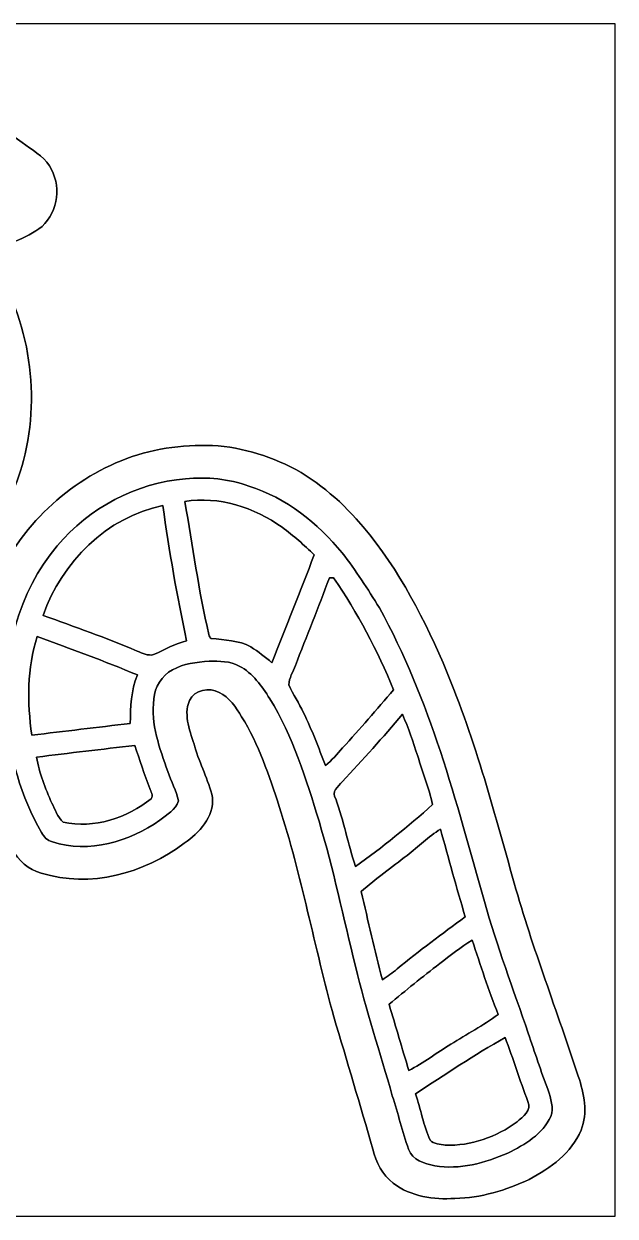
# Model space of a CAD drawing. Header units: centimetres. Extents: x -16.8 to 16.8, y -16.7 to 16.7.
# Drawn here: x 0.24 to 16.77, y -16.67 to 16.67 of the extents above; entities that cross this region are included whole.
import ezdxf

# ---------------------------------------------------------------- set-up
doc = ezdxf.new("R2010")
doc.units = ezdxf.units.CM
doc.header["$MEASUREMENT"] = 0
doc.layers.add('Layer 1', color=7, linetype='Continuous')

msp = doc.modelspace()

# ---------------------------------------------------------------- linework, layer by layer
at = {"layer": 'Layer 1', "color": 7}
for points, knots in [([(-16.77458, 16.66875), (-16.77458, 16.66875), (16.77458, 16.66875), (16.77458, 16.66875), (16.77458, 16.66875), (16.77458, 16.66875), (16.77458, -16.66875), (16.77458, -16.66875), (16.77458, -16.66875), (16.77458, -16.66875), (-16.77458, -16.66875), (-16.77458, -16.66875), (-16.77458, -16.66875), (-16.77458, -16.66875), (-16.77458, 16.66875), (-16.77458, 16.66875), (-16.77458, 16.66875), (-16.77458, 16.66875), (-16.77458, 16.66875), (-16.77458, 16.66875)], [0, 0, 0, 0, 0.16666667, 0.16666667, 0.16666667, 0.16666667, 0.33333333, 0.33333333, 0.33333333, 0.33333333, 0.5, 0.5, 0.5, 0.5, 0.66666667, 0.66666667, 0.66666667, 0.66666667, 1, 1, 1, 1]), ([(-5.05848, 15.00928), (-5.25039, 14.51046), (-5.19783, 13.96365), (-5.32977, 13.45036), (-5.32977, 13.45036), (-6.42761, 13.75339), (-7.59143, 13.78797), (-8.70938, 13.5763), (-8.70938, 13.5763), (-10.65742, 13.23411), (-12.43612, 12.08899), (-13.59994, 10.4962), (-13.59994, 10.4962), (-14.9539, 8.62683), (-15.31514, 6.09282), (-14.57219, 3.9116), (-14.57219, 3.9116), (-14.37146, 3.32669), (-14.06313, 2.78836), (-13.75375, 2.25637), (-13.75375, 2.25637), (-14.22047, 2.04117), (-14.72001, 1.88877), (-15.15286, 1.60584), (-15.15286, 1.60584), (-15.80339, 1.1243), (-15.82208, 0.02752), (-15.18144, -0.47096), (-15.18144, -0.47096), (-14.16614, -1.21109), (-13.12298, -1.91311), (-12.10557, -2.65077), (-12.10557, -2.65077), (-11.69176, -2.93017), (-11.27689, -3.31576), (-10.74244, -3.28859), (-10.74244, -3.28859), (-10.04852, -3.32528), (-9.40329, -2.74779), (-9.32991, -2.06481), (-9.32991, -2.06481), (-9.28723, -1.68875), (-9.24701, -1.31304), (-9.20362, -0.93733), (-9.20362, -0.93733), (-8.44585, -1.09255), (-7.67539, -1.22484), (-6.89786, -1.17087), (-6.89786, -1.17087), (-5.54002, -1.13065), (-4.19241, -0.72214), (-3.05223, 0.0187), (-3.05223, 0.0187), (-2.12196, 0.57714), (-1.36596, 1.38642), (-0.76835, 2.28459), (-0.76835, 2.28459), (-0.31962, 2.94958), (0.01482, 3.689), (0.22754, 4.46193), (0.22754, 4.46193), (0.74013, 6.41138), (0.34996, 8.56791), (-0.77188, 10.23726), (-0.77188, 10.23726), (-0.27905, 10.51877), (0.29422, 10.64578), (0.74436, 11.00349), (0.74436, 11.00349), (1.20015, 11.42471), (1.29152, 12.17895), (0.95109, 12.69718), (0.95109, 12.69718), (0.76376, 12.98187), (0.46143, 13.15332), (0.19191, 13.35017), (0.19191, 13.35017), (-0.88724, 14.0903), (-1.9364, 14.87452), (-3.02648, 15.59877), (-3.02648, 15.59877), (-3.69958, 16.03904), (-4.73816, 15.7607), (-5.05848, 15.00928), (-5.05848, 15.00928), (-5.05848, 15.00928), (-5.05848, 15.00928), (-5.05848, 15.00928)], [0, 0, 0, 0, 0.04347826, 0.04347826, 0.04347826, 0.04347826, 0.08695652, 0.08695652, 0.08695652, 0.08695652, 0.13043478, 0.13043478, 0.13043478, 0.13043478, 0.17391304, 0.17391304, 0.17391304, 0.17391304, 0.2173913, 0.2173913, 0.2173913, 0.2173913, 0.26086957, 0.26086957, 0.26086957, 0.26086957, 0.30434783, 0.30434783, 0.30434783, 0.30434783, 0.34782609, 0.34782609, 0.34782609, 0.34782609, 0.39130435, 0.39130435, 0.39130435, 0.39130435, 0.43478261, 0.43478261, 0.43478261, 0.43478261, 0.47826087, 0.47826087, 0.47826087, 0.47826087, 0.52173913, 0.52173913, 0.52173913, 0.52173913, 0.56521739, 0.56521739, 0.56521739, 0.56521739, 0.60869565, 0.60869565, 0.60869565, 0.60869565, 0.65217391, 0.65217391, 0.65217391, 0.65217391, 0.69565217, 0.69565217, 0.69565217, 0.69565217, 0.73913043, 0.73913043, 0.73913043, 0.73913043, 0.7826087, 0.7826087, 0.7826087, 0.7826087, 0.82608696, 0.82608696, 0.82608696, 0.82608696, 0.86956522, 0.86956522, 0.86956522, 0.86956522, 0.91304348, 0.91304348, 0.91304348, 0.91304348, 1, 1, 1, 1]), ([(4.86622, 4.86728), (3.11467, 4.80413), (1.46121, 3.87279), (0.35983, 2.53259), (0.35983, 2.53259), (-0.71332, 1.2252), (-1.23613, -0.48754), (-1.18604, -2.16958), (-1.18604, -2.16958), (-1.19839, -3.6449), (-0.83114, -5.12551), (-0.08996, -6.40397), (-0.08996, -6.40397), (0.08079, -6.7183), (0.36689, -6.99064), (0.72214, -7.07496), (0.72214, -7.07496), (2.08844, -7.51029), (3.60257, -7.08448), (4.72299, -6.24205), (4.72299, -6.24205), (5.14244, -5.95171), (5.55766, -5.50898), (5.51321, -4.96147), (5.51321, -4.96147), (5.40209, -4.47322), (5.15726, -4.02978), (5.01932, -3.5493), (5.01932, -3.5493), (4.89726, -3.13725), (4.69159, -2.68005), (4.86551, -2.25319), (4.86551, -2.25319), (5.01156, -1.95298), (5.41867, -1.86902), (5.69877, -2.026), (5.69877, -2.026), (5.98911, -2.15865), (6.16268, -2.4451), (6.32813, -2.70334), (6.32813, -2.70334), (6.80932, -3.47945), (7.09683, -4.35116), (7.37905, -5.21335), (7.37905, -5.21335), (8.00488, -7.1434), (8.36295, -9.14541), (8.90729, -11.09733), (8.90729, -11.09733), (9.27206, -12.33135), (9.64177, -13.5636), (9.99913, -14.79973), (9.99913, -14.79973), (10.09403, -15.15992), (10.26407, -15.52011), (10.57028, -15.74765), (10.57028, -15.74765), (11.0557, -16.12441), (11.69917, -16.20802), (12.29501, -16.17451), (12.29501, -16.17451), (13.01926, -16.16322), (13.71953, -15.93779), (14.37393, -15.64217), (14.37393, -15.64217), (14.96307, -15.32361), (15.55256, -14.90592), (15.81961, -14.26563), (15.81961, -14.26563), (16.02458, -13.77738), (15.90393, -13.23799), (15.74377, -12.7568), (15.74377, -12.7568), (15.15745, -10.95304), (14.46565, -9.18281), (13.94919, -7.35647), (13.94919, -7.35647), (13.37592, -5.27614), (12.80548, -3.18558), (11.96164, -1.19521), (11.96164, -1.19521), (11.33475, 0.24412), (10.58474, 1.65312), (9.53417, 2.83139), (9.53417, 2.83139), (8.92881, 3.49074), (8.21831, 4.07035), (7.39069, 4.42666), (7.39069, 4.42666), (6.59871, 4.76356), (5.72841, 4.94206), (4.86622, 4.86728)], [0, 0, 0, 0, 0.04166667, 0.04166667, 0.04166667, 0.04166667, 0.08333333, 0.08333333, 0.08333333, 0.08333333, 0.125, 0.125, 0.125, 0.125, 0.16666667, 0.16666667, 0.16666667, 0.16666667, 0.20833333, 0.20833333, 0.20833333, 0.20833333, 0.25, 0.25, 0.25, 0.25, 0.29166667, 0.29166667, 0.29166667, 0.29166667, 0.33333333, 0.33333333, 0.33333333, 0.33333333, 0.375, 0.375, 0.375, 0.375, 0.41666667, 0.41666667, 0.41666667, 0.41666667, 0.45833333, 0.45833333, 0.45833333, 0.45833333, 0.5, 0.5, 0.5, 0.5, 0.54166667, 0.54166667, 0.54166667, 0.54166667, 0.58333333, 0.58333333, 0.58333333, 0.58333333, 0.625, 0.625, 0.625, 0.625, 0.66666667, 0.66666667, 0.66666667, 0.66666667, 0.70833333, 0.70833333, 0.70833333, 0.70833333, 0.75, 0.75, 0.75, 0.75, 0.79166667, 0.79166667, 0.79166667, 0.79166667, 0.83333333, 0.83333333, 0.83333333, 0.83333333, 0.875, 0.875, 0.875, 0.875, 0.91666667, 0.91666667, 0.91666667, 0.91666667, 1, 1, 1, 1]), ([(4.76038, 3.94935), (5.35799, 4.00756), (5.96582, 3.94406), (6.53274, 3.74403), (6.53274, 3.74403), (7.57308, 3.41771), (8.45467, 2.70651), (9.14082, 1.87396), (9.14082, 1.87396), (9.52006, 1.38501), (9.86049, 0.86642), (10.18011, 0.3369), (10.18011, 0.3369), (11.59933, -2.22144), (12.32923, -5.07647), (13.11769, -7.87188), (13.11769, -7.87188), (13.4687, -9.11789), (13.92696, -10.32827), (14.34042, -11.55347), (14.34042, -11.55347), (14.53233, -12.08229), (14.69249, -12.62204), (14.90027, -13.14521), (14.90027, -13.14521), (14.96942, -13.37804), (15.06608, -13.64015), (14.97401, -13.87934), (14.97401, -13.87934), (14.74576, -14.37922), (14.25011, -14.67273), (13.77562, -14.9031), (13.77562, -14.9031), (13.13568, -15.18144), (12.43083, -15.37723), (11.7288, -15.26258), (11.7288, -15.26258), (11.44658, -15.20049), (11.10051, -15.10594), (10.99644, -14.79691), (10.99644, -14.79691), (10.81617, -14.30902), (10.7061, -13.79926), (10.54206, -13.30607), (10.54206, -13.30607), (10.20269, -12.09675), (9.80193, -10.90436), (9.51265, -9.68163), (9.51265, -9.68163), (9.17116, -8.32944), (8.89564, -6.95995), (8.49136, -5.62398), (8.49136, -5.62398), (8.13435, -4.44747), (7.76464, -3.25438), (7.11447, -2.20028), (7.11447, -2.20028), (6.89046, -1.84891), (6.63963, -1.48766), (6.26251, -1.28729), (6.26251, -1.28729), (6.00604, -1.14476), (5.69983, -1.15182), (5.41655, -1.1497), (5.41655, -1.1497), (5.06871, -1.18745), (4.70041, -1.20897), (4.3942, -1.397), (4.3942, -1.397), (4.09328, -1.55222), (3.89784, -1.87431), (3.87279, -2.20874), (3.87279, -2.20874), (3.77896, -2.91253), (4.03437, -3.58775), (4.26297, -4.23898), (4.26297, -4.23898), (4.35998, -4.51309), (4.49721, -4.77449), (4.56389, -5.05883), (4.56389, -5.05883), (4.48769, -5.31107), (4.23122, -5.43877), (4.04001, -5.594), (4.04001, -5.594), (3.1877, -6.20183), (2.05775, -6.52992), (1.03399, -6.20289), (1.03399, -6.20289), (0.89606, -6.16973), (0.79516, -6.06213), (0.7306, -5.94007), (0.7306, -5.94007), (0.15028, -4.94665), (-0.16757, -3.81), (-0.23671, -2.66383), (-0.23671, -2.66383), (-0.37183, -0.98884), (0.07267, 0.77611), (1.17228, 2.07257), (1.17228, 2.07257), (2.05811, 3.1369), (3.37855, 3.83611), (4.76038, 3.94935), (4.76038, 3.94935), (4.76038, 3.94935), (4.76038, 3.94935), (4.76038, 3.94935)], [0, 0, 0, 0, 0.03571429, 0.03571429, 0.03571429, 0.03571429, 0.07142857, 0.07142857, 0.07142857, 0.07142857, 0.10714286, 0.10714286, 0.10714286, 0.10714286, 0.14285714, 0.14285714, 0.14285714, 0.14285714, 0.17857143, 0.17857143, 0.17857143, 0.17857143, 0.21428571, 0.21428571, 0.21428571, 0.21428571, 0.25, 0.25, 0.25, 0.25, 0.28571429, 0.28571429, 0.28571429, 0.28571429, 0.32142857, 0.32142857, 0.32142857, 0.32142857, 0.35714286, 0.35714286, 0.35714286, 0.35714286, 0.39285714, 0.39285714, 0.39285714, 0.39285714, 0.42857143, 0.42857143, 0.42857143, 0.42857143, 0.46428571, 0.46428571, 0.46428571, 0.46428571, 0.5, 0.5, 0.5, 0.5, 0.53571429, 0.53571429, 0.53571429, 0.53571429, 0.57142857, 0.57142857, 0.57142857, 0.57142857, 0.60714286, 0.60714286, 0.60714286, 0.60714286, 0.64285714, 0.64285714, 0.64285714, 0.64285714, 0.67857143, 0.67857143, 0.67857143, 0.67857143, 0.71428571, 0.71428571, 0.71428571, 0.71428571, 0.75, 0.75, 0.75, 0.75, 0.78571429, 0.78571429, 0.78571429, 0.78571429, 0.82142857, 0.82142857, 0.82142857, 0.82142857, 0.85714286, 0.85714286, 0.85714286, 0.85714286, 0.89285714, 0.89285714, 0.89285714, 0.89285714, 0.92857143, 0.92857143, 0.92857143, 0.92857143, 1, 1, 1, 1]), ([(4.73816, 3.31788), (4.95935, 2.07504), (5.12198, 0.81986), (5.41337, -0.40958), (5.41337, -0.40958), (5.42996, -0.44309), (5.42925, -0.50835), (5.47687, -0.51294), (5.47687, -0.51294), (5.85011, -0.56374), (6.24805, -0.56127), (6.58566, -0.75248), (6.58566, -0.75248), (6.79521, -0.88159), (6.985, -1.03928), (7.17444, -1.19556), (7.17444, -1.19556), (7.57202, -0.19156), (7.9689, 0.8128), (8.35836, 1.81998), (8.35836, 1.81998), (8.07332, 2.09303), (7.78369, 2.36396), (7.46019, 2.59151), (7.46019, 2.59151), (6.68514, 3.15031), (5.69313, 3.46675), (4.73816, 3.31788), (4.73816, 3.31788), (4.73816, 3.31788), (4.73816, 3.31788), (4.73816, 3.31788)], [0, 0, 0, 0, 0.11111111, 0.11111111, 0.11111111, 0.11111111, 0.22222222, 0.22222222, 0.22222222, 0.22222222, 0.33333333, 0.33333333, 0.33333333, 0.33333333, 0.44444444, 0.44444444, 0.44444444, 0.44444444, 0.55555556, 0.55555556, 0.55555556, 0.55555556, 0.66666667, 0.66666667, 0.66666667, 0.66666667, 0.77777778, 0.77777778, 0.77777778, 0.77777778, 1, 1, 1, 1]), ([(0.77329, 0.12841), (1.65594, -0.18768), (2.53965, -0.50236), (3.4036, -0.86748), (3.4036, -0.86748), (3.55036, -0.92534), (3.70311, -1.01036), (3.8668, -0.96873), (3.8668, -0.96873), (4.16736, -0.82303), (4.46722, -0.67451), (4.7879, -0.57785), (4.7879, -0.57785), (4.52402, 0.67239), (4.29542, 1.9304), (4.12362, 3.19687), (4.12362, 3.19687), (2.55199, 2.88819), (1.29646, 1.61078), (0.77329, 0.12841), (0.77329, 0.12841), (0.77329, 0.12841), (0.77329, 0.12841), (0.77329, 0.12841)], [0, 0, 0, 0, 0.14285714, 0.14285714, 0.14285714, 0.14285714, 0.28571429, 0.28571429, 0.28571429, 0.28571429, 0.42857143, 0.42857143, 0.42857143, 0.42857143, 0.57142857, 0.57142857, 0.57142857, 0.57142857, 0.71428571, 0.71428571, 0.71428571, 0.71428571, 1, 1, 1, 1]), ([(8.78099, 1.17793), (8.47866, 0.35595), (8.14634, -0.45544), (7.83026, -1.27282), (7.83026, -1.27282), (7.76746, -1.45133), (7.65316, -1.62031), (7.64611, -1.81257), (7.64611, -1.81257), (7.76393, -2.0828), (7.93432, -2.32622), (8.05886, -2.59362), (8.05886, -2.59362), (8.29733, -3.07164), (8.47478, -3.57611), (8.67516, -4.07), (8.67516, -4.07), (8.85366, -3.92606), (8.99548, -3.74438), (9.1507, -3.57717), (9.1507, -3.57717), (9.63718, -3.04518), (10.10708, -2.49802), (10.57875, -1.95298), (10.57875, -1.95298), (10.12084, -0.85901), (9.58144, 0.20461), (8.89706, 1.17581), (8.89706, 1.17581), (8.8579, 1.17687), (8.81909, 1.17757), (8.78099, 1.17793), (8.78099, 1.17793), (8.78099, 1.17793), (8.78099, 1.17793), (8.78099, 1.17793)], [0, 0, 0, 0, 0.1, 0.1, 0.1, 0.1, 0.2, 0.2, 0.2, 0.2, 0.3, 0.3, 0.3, 0.3, 0.4, 0.4, 0.4, 0.4, 0.5, 0.5, 0.5, 0.5, 0.6, 0.6, 0.6, 0.6, 0.7, 0.7, 0.7, 0.7, 0.8, 0.8, 0.8, 0.8, 1, 1, 1, 1]), ([(0.60784, -0.46108), (0.32561, -1.35043), (0.33267, -2.30258), (0.45649, -3.2191), (0.45649, -3.2191), (1.37548, -3.11432), (2.29376, -2.99896), (3.2131, -2.89419), (3.2131, -2.89419), (3.22016, -2.43558), (3.23074, -1.96462), (3.41242, -1.53635), (3.41242, -1.53635), (2.48849, -1.15006), (1.54799, -0.80504), (0.60784, -0.46108), (0.60784, -0.46108), (0.60784, -0.46108), (0.60784, -0.46108), (0.60784, -0.46108)], [0, 0, 0, 0, 0.16666667, 0.16666667, 0.16666667, 0.16666667, 0.33333333, 0.33333333, 0.33333333, 0.33333333, 0.5, 0.5, 0.5, 0.5, 0.66666667, 0.66666667, 0.66666667, 0.66666667, 1, 1, 1, 1]), ([(9.14118, -4.52049), (9.02688, -4.6542), (8.82121, -4.80589), (8.96056, -5.00274), (8.96056, -5.00274), (9.17822, -5.62187), (9.30945, -6.26604), (9.51265, -6.8894), (9.51265, -6.8894), (10.26442, -6.356), (10.98197, -5.77286), (11.66989, -5.15937), (11.66989, -5.15937), (11.563, -4.69865), (11.38837, -4.25768), (11.25396, -3.80506), (11.25396, -3.80506), (11.1185, -3.41242), (10.99538, -3.01449), (10.82534, -2.6349), (10.82534, -2.6349), (10.28171, -3.27872), (9.72044, -3.90807), (9.14118, -4.52049), (9.14118, -4.52049), (9.14118, -4.52049), (9.14118, -4.52049), (9.14118, -4.52049)], [0, 0, 0, 0, 0.125, 0.125, 0.125, 0.125, 0.25, 0.25, 0.25, 0.25, 0.375, 0.375, 0.375, 0.375, 0.5, 0.5, 0.5, 0.5, 0.625, 0.625, 0.625, 0.625, 0.75, 0.75, 0.75, 0.75, 1, 1, 1, 1]), ([(0.59337, -3.83469), (0.6604, -4.28237), (0.84279, -4.70535), (1.01776, -5.12057), (1.01776, -5.12057), (1.11584, -5.29731), (1.17404, -5.51603), (1.33456, -5.64868), (1.33456, -5.64868), (2.20486, -5.84553), (3.11609, -5.53967), (3.79836, -4.99569), (3.79836, -4.99569), (3.86503, -4.91067), (3.77896, -4.79531), (3.76061, -4.70782), (3.76061, -4.70782), (3.60292, -4.31377), (3.4738, -3.90878), (3.33975, -3.50626), (3.33975, -3.50626), (2.42429, -3.61597), (1.50812, -3.71898), (0.59337, -3.83469), (0.59337, -3.83469), (0.59337, -3.83469), (0.59337, -3.83469), (0.59337, -3.83469)], [0, 0, 0, 0, 0.125, 0.125, 0.125, 0.125, 0.25, 0.25, 0.25, 0.25, 0.375, 0.375, 0.375, 0.375, 0.5, 0.5, 0.5, 0.5, 0.625, 0.625, 0.625, 0.625, 0.75, 0.75, 0.75, 0.75, 1, 1, 1, 1]), ([(10.95587, -6.58107), (10.52477, -6.9155), (10.08027, -7.23371), (9.66999, -7.59425), (9.66999, -7.59425), (9.86719, -8.41587), (10.04958, -9.24137), (10.26407, -10.05946), (10.26407, -10.05946), (10.41012, -9.97197), (10.54347, -9.86472), (10.67611, -9.75819), (10.67611, -9.75819), (11.29594, -9.2523), (11.93518, -8.77076), (12.58323, -8.30157), (12.58323, -8.30157), (12.33382, -7.48806), (12.11862, -6.66432), (11.8872, -5.84553), (11.8872, -5.84553), (11.55347, -6.06002), (11.26737, -6.33765), (10.95587, -6.58107), (10.95587, -6.58107), (10.95587, -6.58107), (10.95587, -6.58107), (10.95587, -6.58107)], [0, 0, 0, 0, 0.125, 0.125, 0.125, 0.125, 0.25, 0.25, 0.25, 0.25, 0.375, 0.375, 0.375, 0.375, 0.5, 0.5, 0.5, 0.5, 0.625, 0.625, 0.625, 0.625, 0.75, 0.75, 0.75, 0.75, 1, 1, 1, 1]), ([(11.86744, -9.60896), (11.3859, -9.9762), (10.91424, -10.35579), (10.45104, -10.74596), (10.45104, -10.74596), (10.63519, -11.36403), (10.82111, -11.98104), (11.00243, -12.59981), (11.00243, -12.59981), (11.41166, -12.38179), (11.78419, -12.10239), (12.18071, -11.86356), (12.18071, -11.86356), (12.61816, -11.57993), (13.08241, -11.33863), (13.50222, -11.02854), (13.50222, -11.02854), (13.23622, -10.34521), (13.00304, -9.64988), (12.77796, -8.95244), (12.77796, -8.95244), (12.45411, -9.14153), (12.16519, -9.38283), (11.86744, -9.60896), (11.86744, -9.60896), (11.86744, -9.60896), (11.86744, -9.60896), (11.86744, -9.60896)], [0, 0, 0, 0, 0.125, 0.125, 0.125, 0.125, 0.25, 0.25, 0.25, 0.25, 0.375, 0.375, 0.375, 0.375, 0.5, 0.5, 0.5, 0.5, 0.625, 0.625, 0.625, 0.625, 0.75, 0.75, 0.75, 0.75, 1, 1, 1, 1]), ([(11.19152, -13.25174), (11.34463, -13.67649), (11.40672, -14.13157), (11.60039, -14.54185), (11.60039, -14.54185), (11.69776, -14.66638), (11.88544, -14.65051), (12.02302, -14.6812), (12.02302, -14.6812), (12.74198, -14.7133), (13.45565, -14.45295), (14.03174, -14.03174), (14.03174, -14.03174), (14.18696, -13.89345), (14.45401, -13.70683), (14.33583, -13.46306), (14.33583, -13.46306), (14.10053, -12.87533), (13.92661, -12.26538), (13.69766, -11.67518), (13.69766, -11.67518), (12.83723, -12.15884), (12.0142, -12.70741), (11.19152, -13.25174)], [0, 0, 0, 0, 0.14285714, 0.14285714, 0.14285714, 0.14285714, 0.28571429, 0.28571429, 0.28571429, 0.28571429, 0.42857143, 0.42857143, 0.42857143, 0.42857143, 0.57142857, 0.57142857, 0.57142857, 0.57142857, 0.71428571, 0.71428571, 0.71428571, 0.71428571, 1, 1, 1, 1])]:
    msp.add_open_spline(points, degree=3, knots=knots, dxfattribs=at)
at = {"layer": 'Layer 1', "color": 8}
for points, knots in [([(-5.05848, 15.00928), (-4.73816, 15.7607), (-3.69958, 16.03904), (-3.02648, 15.59877), (-3.02648, 15.59877), (-1.9364, 14.87452), (-0.88724, 14.0903), (0.19191, 13.35017), (0.19191, 13.35017), (0.46143, 13.15332), (0.76376, 12.98187), (0.95109, 12.69718), (0.95109, 12.69718), (1.29152, 12.17895), (1.20015, 11.42471), (0.74436, 11.00349), (0.74436, 11.00349), (0.29422, 10.64578), (-0.27905, 10.51877), (-0.77188, 10.23726), (-0.77188, 10.23726), (0.34996, 8.56791), (0.74013, 6.41138), (0.22754, 4.46193), (0.22754, 4.46193), (0.01482, 3.689), (-0.31962, 2.94958), (-0.76835, 2.28459), (-0.76835, 2.28459), (-1.36596, 1.38642), (-2.12196, 0.57714), (-3.05223, 0.0187), (-3.05223, 0.0187), (-4.19241, -0.72214), (-5.54002, -1.13065), (-6.89786, -1.17087), (-6.89786, -1.17087), (-7.67539, -1.22484), (-8.44585, -1.09255), (-9.20362, -0.93733), (-9.20362, -0.93733), (-9.24701, -1.31304), (-9.28723, -1.68875), (-9.32991, -2.06481), (-9.32991, -2.06481), (-9.40329, -2.74779), (-10.04852, -3.32528), (-10.74244, -3.28859), (-10.74244, -3.28859), (-11.27689, -3.31576), (-11.69176, -2.93017), (-12.10557, -2.65077), (-12.10557, -2.65077), (-13.12298, -1.91311), (-14.16614, -1.21109), (-15.18144, -0.47096), (-15.18144, -0.47096), (-15.82208, 0.02752), (-15.80339, 1.1243), (-15.15286, 1.60584), (-15.15286, 1.60584), (-14.72001, 1.88877), (-14.22047, 2.04117), (-13.75375, 2.25637), (-13.75375, 2.25637), (-14.06313, 2.78836), (-14.37146, 3.32669), (-14.57219, 3.9116), (-14.57219, 3.9116), (-15.31514, 6.09282), (-14.9539, 8.62683), (-13.59994, 10.4962), (-13.59994, 10.4962), (-12.43612, 12.08899), (-10.65742, 13.23411), (-8.70938, 13.5763), (-8.70938, 13.5763), (-7.59143, 13.78797), (-6.42761, 13.75339), (-5.32977, 13.45036), (-5.32977, 13.45036), (-5.19783, 13.96365), (-5.25039, 14.51046), (-5.05848, 15.00928), (-5.05848, 15.00928), (-5.05848, 15.00928), (-5.05848, 15.00928), (-5.05848, 15.00928)], [0, 0, 0, 0, 0.04347826, 0.04347826, 0.04347826, 0.04347826, 0.08695652, 0.08695652, 0.08695652, 0.08695652, 0.13043478, 0.13043478, 0.13043478, 0.13043478, 0.17391304, 0.17391304, 0.17391304, 0.17391304, 0.2173913, 0.2173913, 0.2173913, 0.2173913, 0.26086957, 0.26086957, 0.26086957, 0.26086957, 0.30434783, 0.30434783, 0.30434783, 0.30434783, 0.34782609, 0.34782609, 0.34782609, 0.34782609, 0.39130435, 0.39130435, 0.39130435, 0.39130435, 0.43478261, 0.43478261, 0.43478261, 0.43478261, 0.47826087, 0.47826087, 0.47826087, 0.47826087, 0.52173913, 0.52173913, 0.52173913, 0.52173913, 0.56521739, 0.56521739, 0.56521739, 0.56521739, 0.60869565, 0.60869565, 0.60869565, 0.60869565, 0.65217391, 0.65217391, 0.65217391, 0.65217391, 0.69565217, 0.69565217, 0.69565217, 0.69565217, 0.73913043, 0.73913043, 0.73913043, 0.73913043, 0.7826087, 0.7826087, 0.7826087, 0.7826087, 0.82608696, 0.82608696, 0.82608696, 0.82608696, 0.86956522, 0.86956522, 0.86956522, 0.86956522, 0.91304348, 0.91304348, 0.91304348, 0.91304348, 1, 1, 1, 1]), ([(4.86622, 4.86728), (5.72841, 4.94206), (6.59871, 4.76356), (7.39069, 4.42666), (7.39069, 4.42666), (8.21831, 4.07035), (8.92881, 3.49074), (9.53417, 2.83139), (9.53417, 2.83139), (10.58474, 1.65312), (11.33475, 0.24412), (11.96164, -1.19521), (11.96164, -1.19521), (12.80548, -3.18558), (13.37592, -5.27614), (13.94919, -7.35647), (13.94919, -7.35647), (14.46565, -9.18281), (15.15745, -10.95304), (15.74377, -12.7568), (15.74377, -12.7568), (15.90393, -13.23799), (16.02458, -13.77738), (15.81961, -14.26563), (15.81961, -14.26563), (15.55256, -14.90592), (14.96307, -15.32361), (14.37393, -15.64217), (14.37393, -15.64217), (13.71953, -15.93779), (13.01926, -16.16322), (12.29501, -16.17451), (12.29501, -16.17451), (11.69917, -16.20802), (11.0557, -16.12441), (10.57028, -15.74765), (10.57028, -15.74765), (10.26407, -15.52011), (10.09403, -15.15992), (9.99913, -14.79973), (9.99913, -14.79973), (9.64177, -13.5636), (9.27206, -12.33135), (8.90729, -11.09733), (8.90729, -11.09733), (8.36295, -9.14541), (8.00488, -7.1434), (7.37905, -5.21335), (7.37905, -5.21335), (7.09683, -4.35116), (6.80932, -3.47945), (6.32813, -2.70334), (6.32813, -2.70334), (6.16268, -2.4451), (5.98911, -2.15865), (5.69877, -2.026), (5.69877, -2.026), (5.41867, -1.86902), (5.01156, -1.95298), (4.86551, -2.25319), (4.86551, -2.25319), (4.69159, -2.68005), (4.89726, -3.13725), (5.01932, -3.5493), (5.01932, -3.5493), (5.15726, -4.02978), (5.40209, -4.47322), (5.51321, -4.96147), (5.51321, -4.96147), (5.55766, -5.50898), (5.14244, -5.95171), (4.72299, -6.24205), (4.72299, -6.24205), (3.60257, -7.08448), (2.08844, -7.51029), (0.72214, -7.07496), (0.72214, -7.07496), (0.36689, -6.99064), (0.08079, -6.7183), (-0.08996, -6.40397), (-0.08996, -6.40397), (-0.83114, -5.12551), (-1.19839, -3.6449), (-1.18604, -2.16958), (-1.18604, -2.16958), (-1.23613, -0.48754), (-0.71332, 1.2252), (0.35983, 2.53259), (0.35983, 2.53259), (1.46121, 3.87279), (3.11467, 4.80413), (4.86622, 4.86728), (4.86622, 4.86728), (4.86622, 4.86728), (4.86622, 4.86728), (4.86622, 4.86728)], [0, 0, 0, 0, 0.04, 0.04, 0.04, 0.04, 0.08, 0.08, 0.08, 0.08, 0.12, 0.12, 0.12, 0.12, 0.16, 0.16, 0.16, 0.16, 0.2, 0.2, 0.2, 0.2, 0.24, 0.24, 0.24, 0.24, 0.28, 0.28, 0.28, 0.28, 0.32, 0.32, 0.32, 0.32, 0.36, 0.36, 0.36, 0.36, 0.4, 0.4, 0.4, 0.4, 0.44, 0.44, 0.44, 0.44, 0.48, 0.48, 0.48, 0.48, 0.52, 0.52, 0.52, 0.52, 0.56, 0.56, 0.56, 0.56, 0.6, 0.6, 0.6, 0.6, 0.64, 0.64, 0.64, 0.64, 0.68, 0.68, 0.68, 0.68, 0.72, 0.72, 0.72, 0.72, 0.76, 0.76, 0.76, 0.76, 0.8, 0.8, 0.8, 0.8, 0.84, 0.84, 0.84, 0.84, 0.88, 0.88, 0.88, 0.88, 0.92, 0.92, 0.92, 0.92, 1, 1, 1, 1]), ([(4.76038, 3.94935), (3.37855, 3.83611), (2.05811, 3.1369), (1.17228, 2.07257), (1.17228, 2.07257), (0.07267, 0.77611), (-0.37183, -0.98884), (-0.23671, -2.66383), (-0.23671, -2.66383), (-0.16757, -3.81), (0.15028, -4.94665), (0.7306, -5.94007), (0.7306, -5.94007), (0.79516, -6.06213), (0.89606, -6.16973), (1.03399, -6.20289), (1.03399, -6.20289), (2.05775, -6.52992), (3.1877, -6.20183), (4.04001, -5.594), (4.04001, -5.594), (4.23122, -5.43877), (4.48769, -5.31107), (4.56389, -5.05883), (4.56389, -5.05883), (4.49721, -4.77449), (4.35998, -4.51309), (4.26297, -4.23898), (4.26297, -4.23898), (4.03437, -3.58775), (3.77896, -2.91253), (3.87279, -2.20874), (3.87279, -2.20874), (3.89784, -1.87431), (4.09328, -1.55222), (4.3942, -1.397), (4.3942, -1.397), (4.70041, -1.20897), (5.06871, -1.18745), (5.41655, -1.1497), (5.41655, -1.1497), (5.69983, -1.15182), (6.00604, -1.14476), (6.26251, -1.28729), (6.26251, -1.28729), (6.63963, -1.48766), (6.89046, -1.84891), (7.11447, -2.20028), (7.11447, -2.20028), (7.76464, -3.25438), (8.13435, -4.44747), (8.49136, -5.62398), (8.49136, -5.62398), (8.89564, -6.95995), (9.17116, -8.32944), (9.51265, -9.68163), (9.51265, -9.68163), (9.80193, -10.90436), (10.20269, -12.09675), (10.54206, -13.30607), (10.54206, -13.30607), (10.7061, -13.79926), (10.81617, -14.30902), (10.99644, -14.79691), (10.99644, -14.79691), (11.10051, -15.10594), (11.44658, -15.20049), (11.7288, -15.26258), (11.7288, -15.26258), (12.43083, -15.37723), (13.13568, -15.18144), (13.77562, -14.9031), (13.77562, -14.9031), (14.25011, -14.67273), (14.74576, -14.37922), (14.97401, -13.87934), (14.97401, -13.87934), (15.06608, -13.64015), (14.96942, -13.37804), (14.90027, -13.14521), (14.90027, -13.14521), (14.69249, -12.62204), (14.53233, -12.08229), (14.34042, -11.55347), (14.34042, -11.55347), (13.92696, -10.32827), (13.4687, -9.11789), (13.11769, -7.87188), (13.11769, -7.87188), (12.32923, -5.07647), (11.59933, -2.22144), (10.18011, 0.3369), (10.18011, 0.3369), (9.86049, 0.86642), (9.52006, 1.38501), (9.14082, 1.87396), (9.14082, 1.87396), (8.45467, 2.70651), (7.57308, 3.41771), (6.53274, 3.74403), (6.53274, 3.74403), (5.96582, 3.94406), (5.35799, 4.00756), (4.76038, 3.94935)], [0, 0, 0, 0, 0.03703704, 0.03703704, 0.03703704, 0.03703704, 0.07407407, 0.07407407, 0.07407407, 0.07407407, 0.11111111, 0.11111111, 0.11111111, 0.11111111, 0.14814815, 0.14814815, 0.14814815, 0.14814815, 0.18518519, 0.18518519, 0.18518519, 0.18518519, 0.22222222, 0.22222222, 0.22222222, 0.22222222, 0.25925926, 0.25925926, 0.25925926, 0.25925926, 0.2962963, 0.2962963, 0.2962963, 0.2962963, 0.33333333, 0.33333333, 0.33333333, 0.33333333, 0.37037037, 0.37037037, 0.37037037, 0.37037037, 0.40740741, 0.40740741, 0.40740741, 0.40740741, 0.44444444, 0.44444444, 0.44444444, 0.44444444, 0.48148148, 0.48148148, 0.48148148, 0.48148148, 0.51851852, 0.51851852, 0.51851852, 0.51851852, 0.55555556, 0.55555556, 0.55555556, 0.55555556, 0.59259259, 0.59259259, 0.59259259, 0.59259259, 0.62962963, 0.62962963, 0.62962963, 0.62962963, 0.66666667, 0.66666667, 0.66666667, 0.66666667, 0.7037037, 0.7037037, 0.7037037, 0.7037037, 0.74074074, 0.74074074, 0.74074074, 0.74074074, 0.77777778, 0.77777778, 0.77777778, 0.77777778, 0.81481481, 0.81481481, 0.81481481, 0.81481481, 0.85185185, 0.85185185, 0.85185185, 0.85185185, 0.88888889, 0.88888889, 0.88888889, 0.88888889, 0.92592593, 0.92592593, 0.92592593, 0.92592593, 1, 1, 1, 1]), ([(4.73816, 3.31788), (5.69313, 3.46675), (6.68514, 3.15031), (7.46019, 2.59151), (7.46019, 2.59151), (7.78369, 2.36396), (8.07332, 2.09303), (8.35836, 1.81998), (8.35836, 1.81998), (7.9689, 0.8128), (7.57202, -0.19156), (7.17444, -1.19556), (7.17444, -1.19556), (6.985, -1.03928), (6.79521, -0.88159), (6.58566, -0.75248), (6.58566, -0.75248), (6.24805, -0.56127), (5.85011, -0.56374), (5.47687, -0.51294), (5.47687, -0.51294), (5.42925, -0.50835), (5.42996, -0.44309), (5.41337, -0.40958), (5.41337, -0.40958), (5.12198, 0.81986), (4.95935, 2.07504), (4.73816, 3.31788)], [0, 0, 0, 0, 0.125, 0.125, 0.125, 0.125, 0.25, 0.25, 0.25, 0.25, 0.375, 0.375, 0.375, 0.375, 0.5, 0.5, 0.5, 0.5, 0.625, 0.625, 0.625, 0.625, 0.75, 0.75, 0.75, 0.75, 1, 1, 1, 1]), ([(0.77329, 0.12841), (1.29646, 1.61078), (2.55199, 2.88819), (4.12362, 3.19687), (4.12362, 3.19687), (4.29542, 1.9304), (4.52402, 0.67239), (4.7879, -0.57785), (4.7879, -0.57785), (4.46722, -0.67451), (4.16736, -0.82303), (3.8668, -0.96873), (3.8668, -0.96873), (3.70311, -1.01036), (3.55036, -0.92534), (3.4036, -0.86748), (3.4036, -0.86748), (2.53965, -0.50236), (1.65594, -0.18768), (0.77329, 0.12841)], [0, 0, 0, 0, 0.16666667, 0.16666667, 0.16666667, 0.16666667, 0.33333333, 0.33333333, 0.33333333, 0.33333333, 0.5, 0.5, 0.5, 0.5, 0.66666667, 0.66666667, 0.66666667, 0.66666667, 1, 1, 1, 1]), ([(8.78099, 1.17793), (8.81909, 1.17757), (8.8579, 1.17687), (8.89706, 1.17581), (8.89706, 1.17581), (9.58144, 0.20461), (10.12084, -0.85901), (10.57875, -1.95298), (10.57875, -1.95298), (10.10708, -2.49802), (9.63718, -3.04518), (9.1507, -3.57717), (9.1507, -3.57717), (8.99548, -3.74438), (8.85366, -3.92606), (8.67516, -4.07), (8.67516, -4.07), (8.47478, -3.57611), (8.29733, -3.07164), (8.05886, -2.59362), (8.05886, -2.59362), (7.93432, -2.32622), (7.76393, -2.0828), (7.64611, -1.81257), (7.64611, -1.81257), (7.65316, -1.62031), (7.76746, -1.45133), (7.83026, -1.27282), (7.83026, -1.27282), (8.14634, -0.45544), (8.47866, 0.35595), (8.78099, 1.17793)], [0, 0, 0, 0, 0.11111111, 0.11111111, 0.11111111, 0.11111111, 0.22222222, 0.22222222, 0.22222222, 0.22222222, 0.33333333, 0.33333333, 0.33333333, 0.33333333, 0.44444444, 0.44444444, 0.44444444, 0.44444444, 0.55555556, 0.55555556, 0.55555556, 0.55555556, 0.66666667, 0.66666667, 0.66666667, 0.66666667, 0.77777778, 0.77777778, 0.77777778, 0.77777778, 1, 1, 1, 1]), ([(0.60784, -0.46108), (1.54799, -0.80504), (2.48849, -1.15006), (3.41242, -1.53635), (3.41242, -1.53635), (3.23074, -1.96462), (3.22016, -2.43558), (3.2131, -2.89419), (3.2131, -2.89419), (2.29376, -2.99896), (1.37548, -3.11432), (0.45649, -3.2191), (0.45649, -3.2191), (0.33267, -2.30258), (0.32561, -1.35043), (0.60784, -0.46108)], [0, 0, 0, 0, 0.2, 0.2, 0.2, 0.2, 0.4, 0.4, 0.4, 0.4, 0.6, 0.6, 0.6, 0.6, 1, 1, 1, 1]), ([(9.14118, -4.52049), (9.72044, -3.90807), (10.28171, -3.27872), (10.82534, -2.6349), (10.82534, -2.6349), (10.99538, -3.01449), (11.1185, -3.41242), (11.25396, -3.80506), (11.25396, -3.80506), (11.38837, -4.25768), (11.563, -4.69865), (11.66989, -5.15937), (11.66989, -5.15937), (10.98197, -5.77286), (10.26442, -6.356), (9.51265, -6.8894), (9.51265, -6.8894), (9.30945, -6.26604), (9.17822, -5.62187), (8.96056, -5.00274), (8.96056, -5.00274), (8.82121, -4.80589), (9.02688, -4.6542), (9.14118, -4.52049)], [0, 0, 0, 0, 0.14285714, 0.14285714, 0.14285714, 0.14285714, 0.28571429, 0.28571429, 0.28571429, 0.28571429, 0.42857143, 0.42857143, 0.42857143, 0.42857143, 0.57142857, 0.57142857, 0.57142857, 0.57142857, 0.71428571, 0.71428571, 0.71428571, 0.71428571, 1, 1, 1, 1]), ([(0.59337, -3.83469), (1.50812, -3.71898), (2.42429, -3.61597), (3.33975, -3.50626), (3.33975, -3.50626), (3.4738, -3.90878), (3.60292, -4.31377), (3.76061, -4.70782), (3.76061, -4.70782), (3.77896, -4.79531), (3.86503, -4.91067), (3.79836, -4.99569), (3.79836, -4.99569), (3.11609, -5.53967), (2.20486, -5.84553), (1.33456, -5.64868), (1.33456, -5.64868), (1.17404, -5.51603), (1.11584, -5.29731), (1.01776, -5.12057), (1.01776, -5.12057), (0.84279, -4.70535), (0.6604, -4.28237), (0.59337, -3.83469)], [0, 0, 0, 0, 0.14285714, 0.14285714, 0.14285714, 0.14285714, 0.28571429, 0.28571429, 0.28571429, 0.28571429, 0.42857143, 0.42857143, 0.42857143, 0.42857143, 0.57142857, 0.57142857, 0.57142857, 0.57142857, 0.71428571, 0.71428571, 0.71428571, 0.71428571, 1, 1, 1, 1]), ([(10.95587, -6.58107), (11.26737, -6.33765), (11.55347, -6.06002), (11.8872, -5.84553), (11.8872, -5.84553), (12.11862, -6.66432), (12.33382, -7.48806), (12.58323, -8.30157), (12.58323, -8.30157), (11.93518, -8.77076), (11.29594, -9.2523), (10.67611, -9.75819), (10.67611, -9.75819), (10.54347, -9.86472), (10.41012, -9.97197), (10.26407, -10.05946), (10.26407, -10.05946), (10.04958, -9.24137), (9.86719, -8.41587), (9.66999, -7.59425), (9.66999, -7.59425), (10.08027, -7.23371), (10.52477, -6.9155), (10.95587, -6.58107)], [0, 0, 0, 0, 0.14285714, 0.14285714, 0.14285714, 0.14285714, 0.28571429, 0.28571429, 0.28571429, 0.28571429, 0.42857143, 0.42857143, 0.42857143, 0.42857143, 0.57142857, 0.57142857, 0.57142857, 0.57142857, 0.71428571, 0.71428571, 0.71428571, 0.71428571, 1, 1, 1, 1]), ([(11.86744, -9.60896), (12.16519, -9.38283), (12.45411, -9.14153), (12.77796, -8.95244), (12.77796, -8.95244), (13.00304, -9.64988), (13.23622, -10.34521), (13.50222, -11.02854), (13.50222, -11.02854), (13.08241, -11.33863), (12.61816, -11.57993), (12.18071, -11.86356), (12.18071, -11.86356), (11.78419, -12.10239), (11.41166, -12.38179), (11.00243, -12.59981), (11.00243, -12.59981), (10.82111, -11.98104), (10.63519, -11.36403), (10.45104, -10.74596), (10.45104, -10.74596), (10.91424, -10.35579), (11.3859, -9.9762), (11.86744, -9.60896)], [0, 0, 0, 0, 0.14285714, 0.14285714, 0.14285714, 0.14285714, 0.28571429, 0.28571429, 0.28571429, 0.28571429, 0.42857143, 0.42857143, 0.42857143, 0.42857143, 0.57142857, 0.57142857, 0.57142857, 0.57142857, 0.71428571, 0.71428571, 0.71428571, 0.71428571, 1, 1, 1, 1]), ([(11.19152, -13.25174), (12.0142, -12.70741), (12.83723, -12.15884), (13.69766, -11.67518), (13.69766, -11.67518), (13.92661, -12.26538), (14.10053, -12.87533), (14.33583, -13.46306), (14.33583, -13.46306), (14.45401, -13.70683), (14.18696, -13.89345), (14.03174, -14.03174), (14.03174, -14.03174), (13.45565, -14.45295), (12.74198, -14.7133), (12.02302, -14.6812), (12.02302, -14.6812), (11.88544, -14.65051), (11.69776, -14.66638), (11.60039, -14.54185), (11.60039, -14.54185), (11.40672, -14.13157), (11.34463, -13.67649), (11.19152, -13.25174)], [0, 0, 0, 0, 0.14285714, 0.14285714, 0.14285714, 0.14285714, 0.28571429, 0.28571429, 0.28571429, 0.28571429, 0.42857143, 0.42857143, 0.42857143, 0.42857143, 0.57142857, 0.57142857, 0.57142857, 0.57142857, 0.71428571, 0.71428571, 0.71428571, 0.71428571, 1, 1, 1, 1])]:
    msp.add_open_spline(points, degree=3, knots=knots, dxfattribs=at)

doc.saveas('drawing.dxf')
